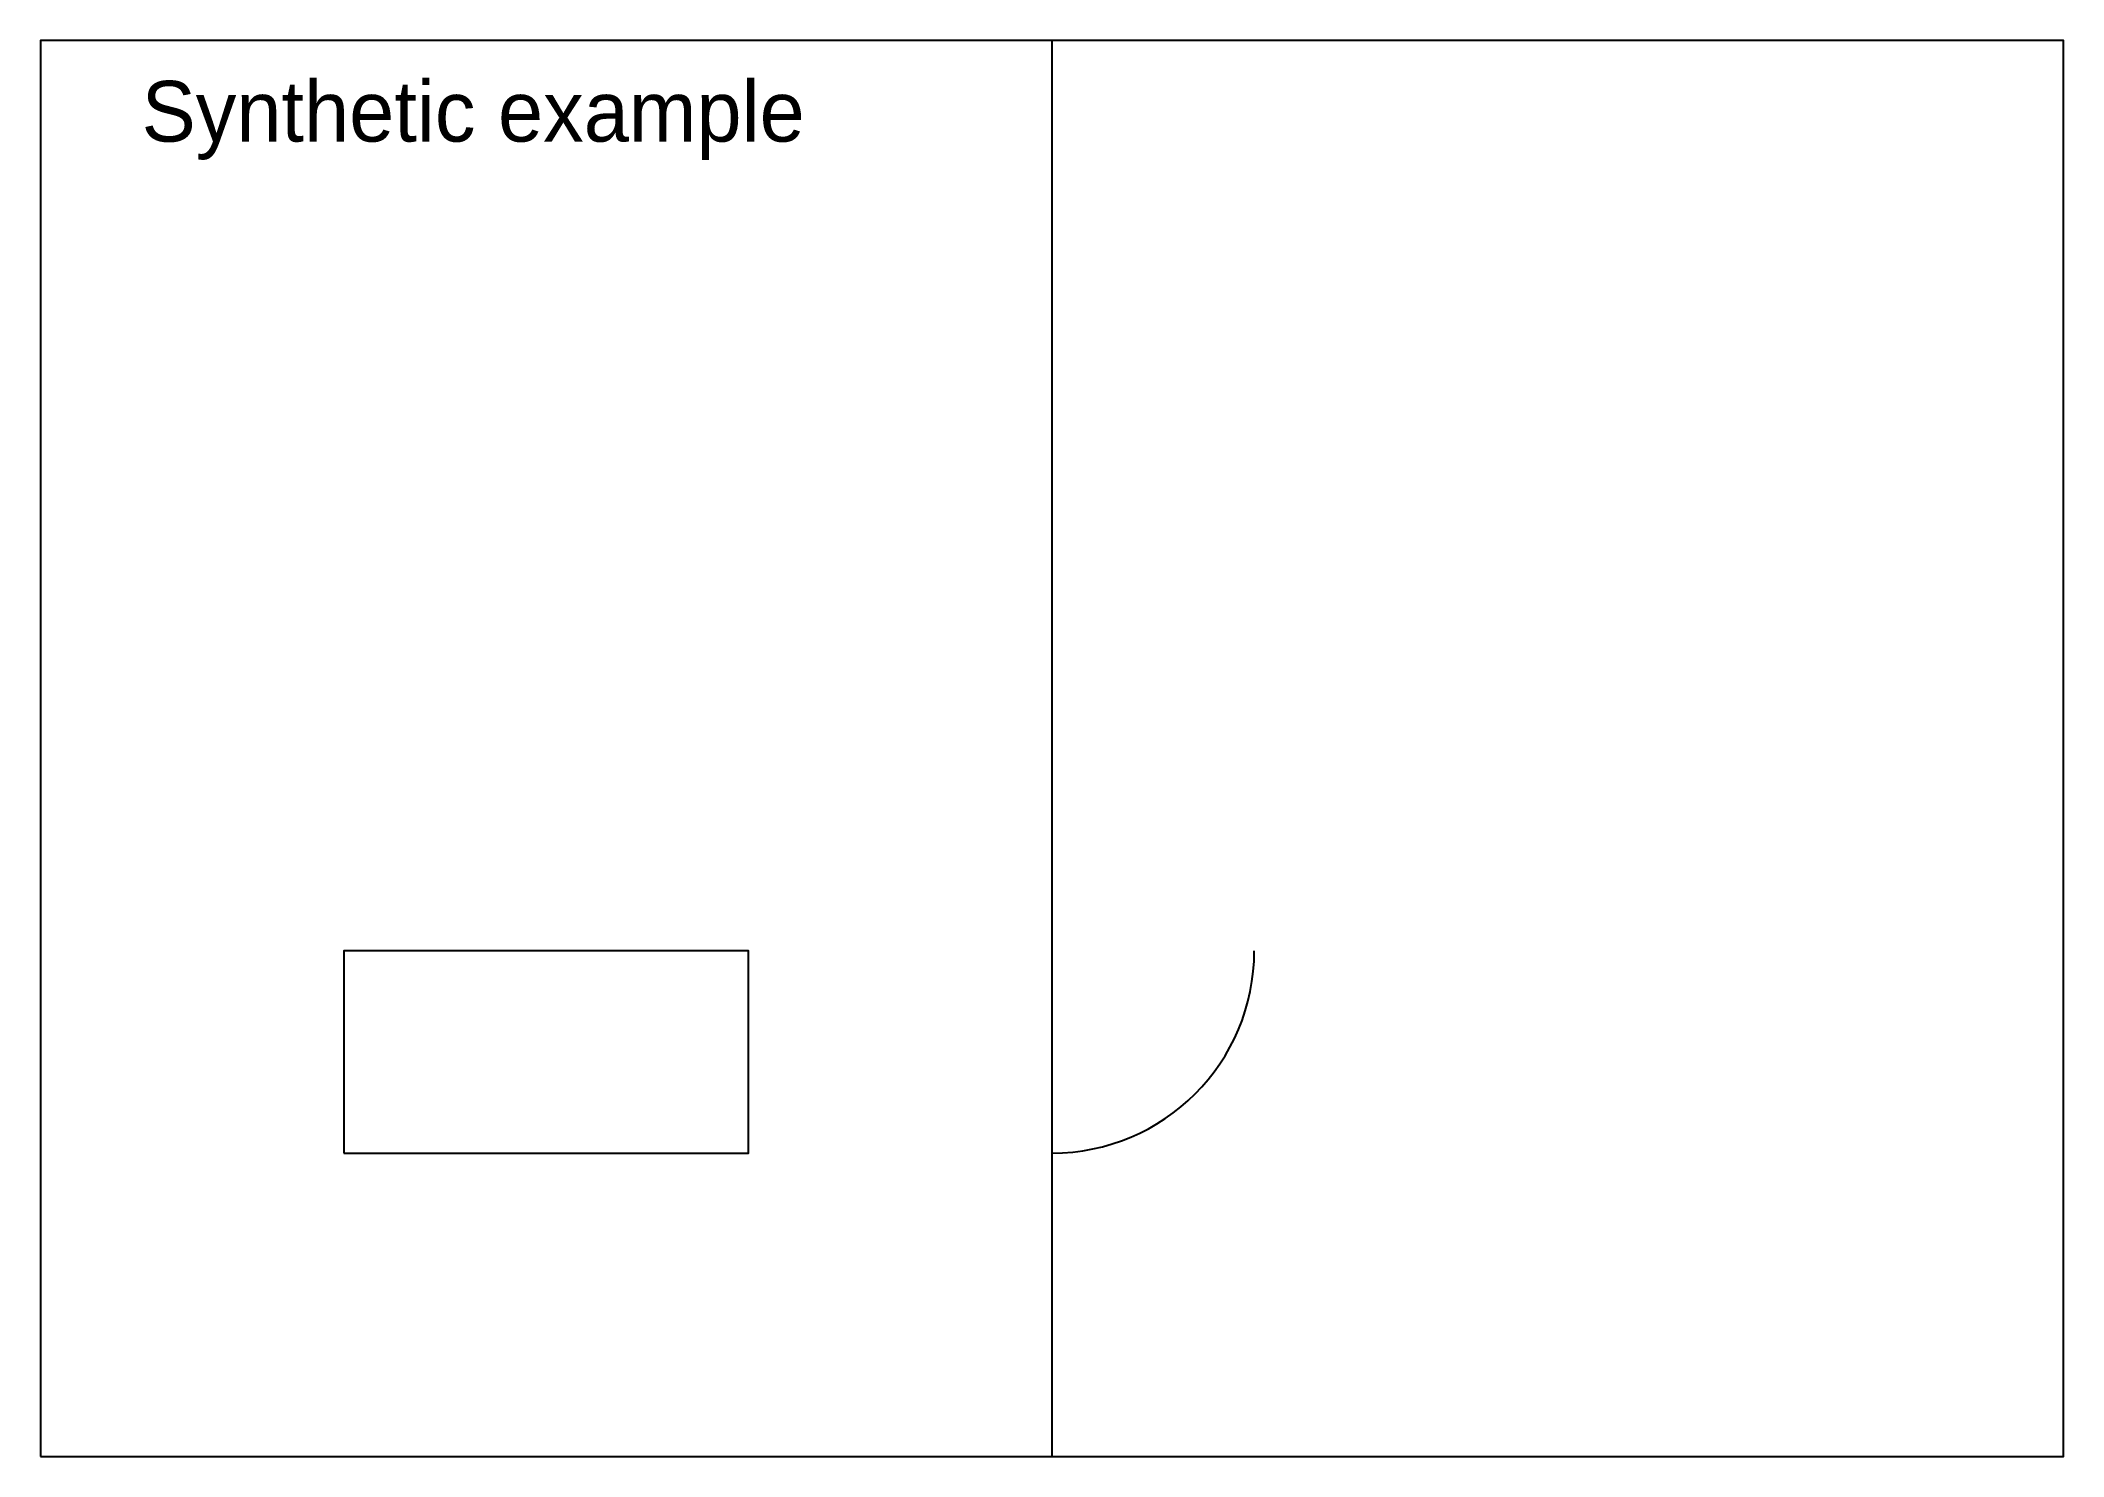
# Model space of a CAD drawing. Header units: metres. Extents: x 0 to 20, y 0 to 14.
import ezdxf

# ---------------------------------------------------------------- set-up
doc = ezdxf.new("R2010")
doc.units = ezdxf.units.M
for name, color, linetype in [('DOORS', 3, 'Continuous'), ('FURNITURE', 5, 'Continuous'), ('NOTES', 2, 'Continuous'), ('WALLS', 7, 'Continuous')]:
    doc.layers.add(name, color=color, linetype=linetype)

msp = doc.modelspace()

# ---------------------------------------------------------------- linework, layer by layer
at = {"layer": 'DOORS'}
msp.add_arc((10, 5), 2, 270, 360, dxfattribs=at)
at = {"layer": 'FURNITURE'}
msp.add_lwpolyline([(3, 3), (7, 3), (7, 5), (3, 5), (3, 3)], dxfattribs=at)
at = {"layer": 'WALLS'}
msp.add_line((10, 0), (10, 14), dxfattribs=at)
msp.add_lwpolyline([(0, 0), (20, 0), (20, 14), (0, 14), (0, 0)], dxfattribs=at)

# ---------------------------------------------------------------- texts
at = {"layer": 'NOTES'}
msp.add_text('Synthetic example', height=0.6, dxfattribs=at).set_placement((1, 13))

doc.saveas('drawing.dxf')
